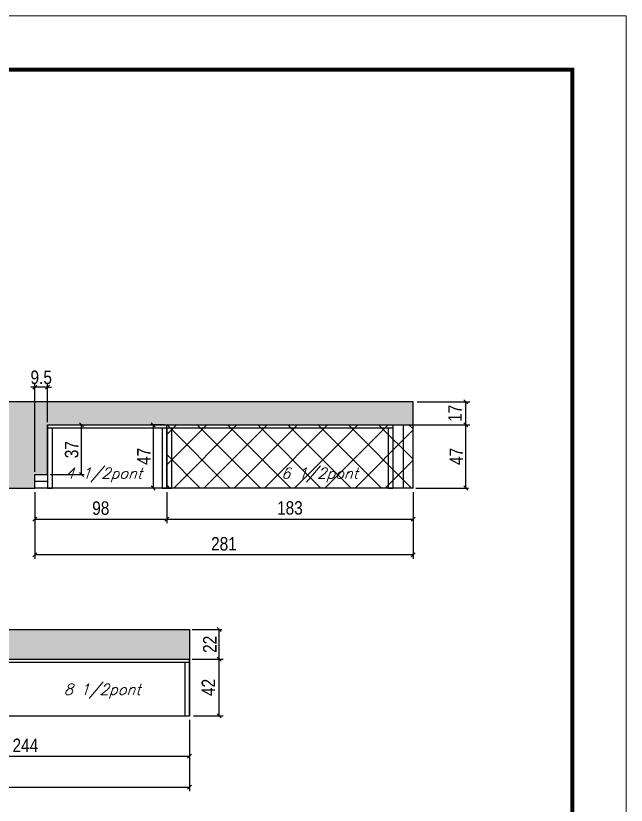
# Model space of a CAD drawing. Extents: x -3394 to 16474, y -5031 to 14397.
# Drawn here: x 6889 to 7342, y 4621 to 5208 of the extents above; entities that cross this region are included whole.
import ezdxf

# ---------------------------------------------------------------- set-up
doc = ezdxf.new("R2010")
doc.units = 0
doc.linetypes.add('DASHED', pattern=[0.75, 0.5, -0.25])
doc.layers.get('0').update_dxf_attribs({"linetype": 'CONTINUOUS'})
doc.layers.get('Defpoints').update_dxf_attribs({"linetype": 'CONTINUOUS'})
for name, color, linetype in [('COTA', 241, 'CONTINUOUS'), ('Painéis', 200, 'CONTINUOUS'), ('SARR_2.2x10', 60, 'CONTINUOUS'), ('SARR_2.2x7', 40, 'CONTINUOUS'), ('SARR_3.5x7', 81, 'CONTINUOUS'), ('texto', 7, 'CONTINUOUS')]:
    doc.layers.add(name, color=color, linetype=linetype)
for name, color, linetype, lineweight in [('Folhas', 255, 'CONTINUOUS', 9), ('Hachura', 251, 'CONTINUOUS', 9), ('SARRAFO DE PRESSAO', 251, 'DASHED', 9)]:
    doc.layers.add(name, color=color, linetype=linetype, lineweight=lineweight)
doc.styles.add('COTA TECNICA', font='techl___.ttf', dxfattribs={"height": 10})
doc.styles.add('ROMANS', font='romans.shx')
doc.dimstyles.new('PAINEL', dxfattribs={"dimtxt": 10, "dimasz": 3, "dimexe": 3, "dimexo": 3, "dimgap": 3, "dimtad": 1, "dimdec": 1, "dimzin": 12, "dimdsep": 46, "dimtxsty": 'COTA TECNICA', "dimblk1": 'OBLIQUE', "dimblk2": 'OBLIQUE', "dimsah": 1, "dimcen": 0.9, "dimclrd": 4, "dimclre": 4, "dimclrt": 240, "dimadec": 1, "dimazin": 3, "dimtfac": 1, "dimtdec": 1, "dimtmove": 0, "dimatfit": 3, "dimfxl": 1, "dimtolj": 1, "dimtzin": 12, "dimarcsym": 0})

# ---------------------------------------------------------------- blocks, each defined once
blk = doc.blocks.new('9999999999')
at = {"layer": 'Folhas'}
blk.add_lwpolyline([(98138.98, 34190.21), (99623.98, 34190.21), (99623.98, 35240.21), (98138.98, 35240.21)], close=True, dxfattribs=at)
at = {"layer": 'Folhas', "color": 30, "const_width": 3}
blk.add_lwpolyline([(98213.98, 34230.21), (99583.98, 34230.21), (99583.98, 35200.21), (98213.98, 35200.21)], close=True, dxfattribs=at)
blk = doc.blocks.new('_Oblique')
at = {"color": 0, "linetype": 'ByBlock', "lineweight": -2}
blk.add_line((-0.5, -0.5), (0.5, 0.5), dxfattribs=at)
blk = doc.blocks.new('*D779')
at = {"layer": 'COTA', "color": 4, "linetype": 'ByBlock', "lineweight": -2, "transparency": 16777216}
for p, q in [((6902.85, 4854.1), (6902.85, 4831.01)), ((7000.85, 4854.1), (7000.85, 4831.01)), ((6902.85, 4834.01), (7000.85, 4834.01))]:
    blk.add_line(p, q, dxfattribs=at)
at = {"layer": 'Defpoints', "color": 0, "linetype": 'ByBlock', "transparency": 16777216}
for p in [(6902.85, 4857.1), (7000.85, 4857.1), (7000.85, 4834.01)]:
    blk.add_point(p, dxfattribs=at)
at = {"layer": 'COTA', "color": 4, "linetype": 'ByBlock', "lineweight": -2, "transparency": 16777216, "xscale": 3, "yscale": 3, "zscale": 3, "rotation": 180}
blk.add_blockref('_Oblique', (6902.85, 4834.01), dxfattribs=at)
at = {"layer": 'COTA', "color": 4, "linetype": 'ByBlock', "lineweight": -2, "transparency": 16777216, "xscale": 3, "yscale": 3, "zscale": 3}
blk.add_blockref('_Oblique', (7000.85, 4834.01), dxfattribs=at)
at = {"layer": 'COTA', "color": 240, "linetype": 'ByBlock', "transparency": 16777216, "insert": (6951.85, 4842.11), "char_height": 10, "attachment_point": 5, "style": 'COTA TECNICA'}
blk.add_mtext('\\A1;98', dxfattribs=at)
blk = doc.blocks.new('*D780')
at = {"layer": 'COTA', "color": 4, "linetype": 'ByBlock', "lineweight": -2, "transparency": 16777216}
for p, q in [((7000.85, 4854.1), (7000.85, 4831.01)), ((7183.85, 4854.1), (7183.85, 4831.01)), ((7000.85, 4834.01), (7183.85, 4834.01))]:
    blk.add_line(p, q, dxfattribs=at)
at = {"layer": 'Defpoints', "color": 0, "linetype": 'ByBlock', "transparency": 16777216}
for p in [(7000.85, 4857.1), (7183.85, 4857.1), (7183.85, 4834.01)]:
    blk.add_point(p, dxfattribs=at)
at = {"layer": 'COTA', "color": 4, "linetype": 'ByBlock', "lineweight": -2, "transparency": 16777216, "xscale": 3, "yscale": 3, "zscale": 3, "rotation": 180}
blk.add_blockref('_Oblique', (7000.85, 4834.01), dxfattribs=at)
at = {"layer": 'COTA', "color": 4, "linetype": 'ByBlock', "lineweight": -2, "transparency": 16777216, "xscale": 3, "yscale": 3, "zscale": 3}
blk.add_blockref('_Oblique', (7183.85, 4834.01), dxfattribs=at)
at = {"layer": 'COTA', "color": 240, "linetype": 'ByBlock', "transparency": 16777216, "insert": (7092.35, 4842.25), "char_height": 10, "attachment_point": 5, "style": 'COTA TECNICA'}
blk.add_mtext('\\A1;183', dxfattribs=at)
blk = doc.blocks.new('*D783')
at = {"layer": 'COTA', "color": 4, "lineweight": -2, "transparency": 16777216}
for p, q in [((7186.85, 4921.1), (7226.02, 4921.1)), ((7223.02, 4904.1), (7223.02, 4921.1)), ((7177.35, 4904.1), (7226.02, 4904.1))]:
    blk.add_line(p, q, dxfattribs=at)
at = {"layer": 'Defpoints', "color": 0, "transparency": 16777216}
for p in [(7183.85, 4921.1), (7223.02, 4921.1), (7174.35, 4904.1)]:
    blk.add_point(p, dxfattribs=at)
at = {"layer": 'COTA', "color": 4, "lineweight": -2, "transparency": 16777216, "xscale": 3, "yscale": 3, "zscale": 3}
for p, rotation in [((7223.02, 4921.1), 90), ((7223.02, 4904.1), 270)]:
    blk.add_blockref('_Oblique', p, dxfattribs=dict(at, rotation=rotation))
at = {"layer": 'COTA', "color": 240, "transparency": 16777216, "insert": (7214.95, 4912.6), "char_height": 10, "attachment_point": 5, "rotation": 90, "style": 'COTA TECNICA'}
blk.add_mtext('\\A1;17', dxfattribs=at)
blk = doc.blocks.new('*D784')
at = {"layer": 'COTA', "color": 4, "lineweight": -2, "transparency": 16777216}
for p, q in [((6902.85, 4854.1), (6902.85, 4804.51)), ((7183.85, 4854.1), (7183.85, 4804.51)), ((7183.85, 4807.51), (6902.85, 4807.51))]:
    blk.add_line(p, q, dxfattribs=at)
at = {"layer": 'Defpoints', "color": 0, "transparency": 16777216}
for p in [(6902.85, 4857.1), (7183.85, 4857.1), (6902.85, 4807.51)]:
    blk.add_point(p, dxfattribs=at)
at = {"layer": 'COTA', "color": 4, "lineweight": -2, "transparency": 16777216, "xscale": 3, "yscale": 3, "zscale": 3, "rotation": 180}
blk.add_blockref('_Oblique', (6902.85, 4807.51), dxfattribs=at)
at = {"layer": 'COTA', "color": 4, "lineweight": -2, "transparency": 16777216, "xscale": 3, "yscale": 3, "zscale": 3}
blk.add_blockref('_Oblique', (7183.85, 4807.51), dxfattribs=at)
at = {"layer": 'COTA', "color": 240, "transparency": 16777216, "insert": (7043.35, 4815.6), "char_height": 10, "attachment_point": 5, "style": 'COTA TECNICA'}
blk.add_mtext('\\A1;281', dxfattribs=at)
blk = doc.blocks.new('*D781')
at = {"layer": 'COTA', "color": 4, "linetype": 'Continuous', "lineweight": -2, "transparency": 16777216}
for p, q in [((7185.85, 4904.1), (7225.02, 4904.1)), ((7223.02, 4857.1), (7223.02, 4904.1)), ((7185.85, 4857.1), (7225.02, 4857.1))]:
    blk.add_line(p, q, dxfattribs=at)
at = {"layer": 'Defpoints', "color": 0, "linetype": 'Continuous', "transparency": 16777216}
for p in [(7183.85, 4904.1), (7223.02, 4904.1), (7183.85, 4857.1)]:
    blk.add_point(p, dxfattribs=at)
at = {"layer": 'COTA', "color": 4, "linetype": 'Continuous', "lineweight": -2, "transparency": 16777216, "xscale": 3, "yscale": 3, "zscale": 3}
for p, rotation in [((7223.02, 4904.1), 90), ((7223.02, 4857.1), 270)]:
    blk.add_blockref('_Oblique', p, dxfattribs=dict(at, rotation=rotation))
at = {"layer": 'COTA', "color": 240, "linetype": 'Continuous', "transparency": 16777216, "insert": (7215.95, 4880.6), "char_height": 10, "attachment_point": 5, "rotation": 90, "style": 'COTA TECNICA'}
blk.add_mtext('\\A1;47', dxfattribs=at)
blk = doc.blocks.new('*D782')
at = {"layer": 'COTA', "color": 4, "linetype": 'Continuous', "lineweight": -2, "transparency": 16777216}
for p, q in [((6902.85, 4869.1), (6902.85, 4934.12)), ((6912.35, 4906.1), (6912.35, 4934.12)), ((6902.85, 4932.12), (6899.85, 4932.12)), ((6912.35, 4932.12), (6902.85, 4932.12)), ((6912.35, 4932.12), (6915.35, 4932.12))]:
    blk.add_line(p, q, dxfattribs=at)
at = {"layer": 'Defpoints', "color": 0, "linetype": 'Continuous', "transparency": 16777216}
for p in [(6902.85, 4932.12), (6912.35, 4904.1), (6902.85, 4867.1)]:
    blk.add_point(p, dxfattribs=at)
at = {"layer": 'COTA', "color": 4, "linetype": 'Continuous', "lineweight": -2, "transparency": 16777216, "xscale": 3, "yscale": 3, "zscale": 3}
blk.add_blockref('_Oblique', (6902.85, 4932.12), dxfattribs=at)
at = {"layer": 'COTA', "color": 4, "linetype": 'Continuous', "lineweight": -2, "transparency": 16777216, "xscale": 3, "yscale": 3, "zscale": 3, "rotation": 180}
blk.add_blockref('_Oblique', (6912.35, 4932.12), dxfattribs=at)
at = {"layer": 'COTA', "color": 240, "linetype": 'Continuous', "transparency": 16777216, "insert": (6907.6, 4939.26), "char_height": 10, "attachment_point": 5, "style": 'COTA TECNICA'}
blk.add_mtext('\\A1;9.5', dxfattribs=at)
blk = doc.blocks.new('*D785')
at = {"layer": 'COTA', "color": 4, "linetype": 'Continuous', "lineweight": -2, "transparency": 16777216}
for p, q in [((6998.85, 4904.1), (6988.86, 4904.1)), ((6990.86, 4904.1), (6990.86, 4857.1)), ((6998.85, 4857.1), (6988.86, 4857.1))]:
    blk.add_line(p, q, dxfattribs=at)
at = {"layer": 'Defpoints', "color": 0, "linetype": 'Continuous', "transparency": 16777216}
for p in [(7000.85, 4904.1), (6990.86, 4857.1), (7000.85, 4857.1)]:
    blk.add_point(p, dxfattribs=at)
at = {"layer": 'COTA', "color": 4, "linetype": 'Continuous', "lineweight": -2, "transparency": 16777216, "xscale": 3, "yscale": 3, "zscale": 3}
for p, rotation in [((6990.86, 4904.1), 90), ((6990.86, 4857.1), 270)]:
    blk.add_blockref('_Oblique', p, dxfattribs=dict(at, rotation=rotation))
at = {"layer": 'COTA', "color": 240, "linetype": 'Continuous', "transparency": 16777216, "insert": (6983.79, 4880.6), "char_height": 10, "attachment_point": 5, "rotation": 90, "style": 'COTA TECNICA'}
blk.add_mtext('\\A1;47', dxfattribs=at)
blk = doc.blocks.new('*D786')
at = {"layer": 'COTA', "color": 4, "linetype": 'Continuous', "lineweight": -2, "transparency": 16777216}
for p, q in [((6914.35, 4904.1), (6939.46, 4904.1)), ((6937.46, 4867.1), (6937.46, 4904.1)), ((6914.35, 4867.1), (6939.46, 4867.1))]:
    blk.add_line(p, q, dxfattribs=at)
at = {"layer": 'Defpoints', "color": 0, "linetype": 'Continuous', "transparency": 16777216}
for p in [(6912.35, 4904.1), (6937.46, 4904.1), (6912.35, 4867.1)]:
    blk.add_point(p, dxfattribs=at)
at = {"layer": 'COTA', "color": 4, "linetype": 'Continuous', "lineweight": -2, "transparency": 16777216, "xscale": 3, "yscale": 3, "zscale": 3}
for p, rotation in [((6937.46, 4904.1), 90), ((6937.46, 4867.1), 270)]:
    blk.add_blockref('_Oblique', p, dxfattribs=dict(at, rotation=rotation))
at = {"layer": 'COTA', "color": 240, "linetype": 'Continuous', "transparency": 16777216, "insert": (6930.24, 4885.6), "char_height": 10, "attachment_point": 5, "rotation": 90, "style": 'COTA TECNICA'}
blk.add_mtext('\\A1;37', dxfattribs=at)
blk = doc.blocks.new('*D788')
at = {"layer": 'COTA', "color": 4, "linetype": 'ByBlock', "lineweight": -2, "transparency": 16777216}
for p, q in [((7020.85, 4729.94), (7042.85, 4729.94)), ((7039.85, 4687.94), (7039.85, 4729.94)), ((7020.85, 4687.94), (7042.85, 4687.94))]:
    blk.add_line(p, q, dxfattribs=at)
at = {"layer": 'Defpoints', "color": 0, "linetype": 'ByBlock', "transparency": 16777216}
for p in [(7017.85, 4729.94), (7039.85, 4729.94), (7017.85, 4687.94)]:
    blk.add_point(p, dxfattribs=at)
at = {"layer": 'COTA', "color": 4, "linetype": 'ByBlock', "lineweight": -2, "transparency": 16777216, "xscale": 3, "yscale": 3, "zscale": 3}
for p, rotation in [((7039.85, 4729.94), 90), ((7039.85, 4687.94), 270)]:
    blk.add_blockref('_Oblique', p, dxfattribs=dict(at, rotation=rotation))
at = {"layer": 'COTA', "color": 240, "linetype": 'ByBlock', "transparency": 16777216, "insert": (7031.77, 4708.94), "char_height": 10, "attachment_point": 5, "rotation": 90, "style": 'COTA TECNICA'}
blk.add_mtext('\\A1;42', dxfattribs=at)
blk = doc.blocks.new('*D791')
at = {"layer": 'COTA', "color": 4, "linetype": 'ByBlock', "lineweight": -2, "transparency": 16777216}
for p, q in [((6039.85, 4684.94), (6039.85, 4631.92)), ((7017.85, 4684.94), (7017.85, 4631.92)), ((6039.85, 4634.92), (7017.85, 4634.92))]:
    blk.add_line(p, q, dxfattribs=at)
at = {"layer": 'Defpoints', "color": 0, "linetype": 'ByBlock', "transparency": 16777216}
for p in [(6039.85, 4687.94), (7017.85, 4687.94), (7017.85, 4634.92)]:
    blk.add_point(p, dxfattribs=at)
at = {"layer": 'COTA', "color": 4, "linetype": 'ByBlock', "lineweight": -2, "transparency": 16777216, "xscale": 3, "yscale": 3, "zscale": 3, "rotation": 180}
blk.add_blockref('_Oblique', (6039.85, 4634.92), dxfattribs=at)
at = {"layer": 'COTA', "color": 4, "linetype": 'ByBlock', "lineweight": -2, "transparency": 16777216, "xscale": 3, "yscale": 3, "zscale": 3}
blk.add_blockref('_Oblique', (7017.85, 4634.92), dxfattribs=at)
at = {"layer": 'COTA', "color": 240, "linetype": 'ByBlock', "transparency": 16777216, "insert": (6528.85, 4643.03), "char_height": 10, "attachment_point": 5, "style": 'COTA TECNICA'}
blk.add_mtext('\\A1;978', dxfattribs=at)
blk = doc.blocks.new('*D792')
at = {"layer": 'COTA', "color": 4, "linetype": 'ByBlock', "lineweight": -2, "transparency": 16777216}
for p, q in [((6773.85, 4684.94), (6773.85, 4654.84)), ((7017.85, 4672.69), (7017.85, 4654.84)), ((6773.85, 4657.84), (7017.85, 4657.84))]:
    blk.add_line(p, q, dxfattribs=at)
at = {"layer": 'Defpoints', "color": 0, "linetype": 'ByBlock', "transparency": 16777216}
for p in [(6773.85, 4687.94), (7017.85, 4675.69), (7017.85, 4657.84)]:
    blk.add_point(p, dxfattribs=at)
at = {"layer": 'COTA', "color": 4, "linetype": 'ByBlock', "lineweight": -2, "transparency": 16777216, "xscale": 3, "yscale": 3, "zscale": 3, "rotation": 180}
blk.add_blockref('_Oblique', (6773.85, 4657.84), dxfattribs=at)
at = {"layer": 'COTA', "color": 4, "linetype": 'ByBlock', "lineweight": -2, "transparency": 16777216, "xscale": 3, "yscale": 3, "zscale": 3}
blk.add_blockref('_Oblique', (7017.85, 4657.84), dxfattribs=at)
at = {"layer": 'COTA', "color": 240, "linetype": 'ByBlock', "transparency": 16777216, "insert": (6895.85, 4665.91), "char_height": 10, "attachment_point": 5, "style": 'COTA TECNICA'}
blk.add_mtext('\\A1;244', dxfattribs=at)
blk = doc.blocks.new('*D802')
at = {"layer": 'COTA', "color": 4, "linetype": 'Continuous', "lineweight": -2, "transparency": 16777216}
for p, q in [((7019.85, 4751.94), (7041.85, 4751.94)), ((7039.85, 4729.94), (7039.85, 4751.94)), ((7019.85, 4729.94), (7041.85, 4729.94))]:
    blk.add_line(p, q, dxfattribs=at)
at = {"layer": 'Defpoints', "color": 0, "linetype": 'Continuous', "transparency": 16777216}
for p in [(7017.85, 4751.94), (7039.85, 4751.94), (7017.85, 4729.94)]:
    blk.add_point(p, dxfattribs=at)
at = {"layer": 'COTA', "color": 4, "linetype": 'Continuous', "lineweight": -2, "transparency": 16777216, "xscale": 3, "yscale": 3, "zscale": 3}
for p, rotation in [((7039.85, 4751.94), 90), ((7039.85, 4729.94), 270)]:
    blk.add_blockref('_Oblique', p, dxfattribs=dict(at, rotation=rotation))
at = {"layer": 'COTA', "color": 240, "linetype": 'Continuous', "transparency": 16777216, "insert": (7032.85, 4740.94), "char_height": 10, "attachment_point": 5, "rotation": 90, "style": 'COTA TECNICA'}
blk.add_mtext('\\A1;22', dxfattribs=at)

msp = doc.modelspace()

# ---------------------------------------------------------------- hatches: boundary and pattern name
at = {"layer": 'COTA', "linetype": 'Continuous'}
h = msp.add_hatch(dxfattribs=at)
h.set_pattern_fill('AR-CONC', color=256, scale=0.05)
h.set_pattern_definition([(50, (0, 994.159), (9.1092334, -0.796954), [0.9525, -10.4775]), (355, (0, 994.159), (-1.762171, 9.552842), [0.762, -8.382029]), (100.45144, (0.759, 994.093), (7.347062, 8.755888), [0.8095, -8.904512]), (46.1842, (0, 996.699), (13.553952, -2.102116), [1.42875, -15.71625]), (96.63556, (1.13, 996.524), (11.870207, 12.371306), [1.21425, -13.35678]), (351.18415, (0, 996.699), (11.870207, 12.371306), [1.142998, -12.572987]), (21, (1.27, 996.064), (7.5807196, -5.11326), [0.9525, -10.4775]), (326, (1.27, 996.064), (3.090101, 9.209398), [0.762, -8.382]), (71.45144, (1.902, 995.638), (10.670821, 4.096138), [0.8095, -8.904497]), (37.5, (0, 994.1592), (0.1544302, 4.227752), [0, -8.2804, 0, -8.509, 0, -8.41375]), (7.5, (0, 994.1592), (3.3409831, 5.0090287), [0, -4.8514, 0, -8.0899, 0, -3.20675]), (327.5, (-2.832, 994.1592), (6.7795298, -0.2864372), [0, -3.175, 0, -9.906, 0, -13.1445]), (317.5, (-4.102, 994.159), (7.406459, 1.2713246), [0, -4.1275, 0, -6.5786, 0, -9.3345])])
h.paths.add_polyline_path([(6912.35, 4904.1), (7183.85, 4904.1), (7183.85, 4921.1), (6438.13, 4921.1), (6438.13, 4904.1), (6864.63, 4904.1), (6864.63, 4867.1), (6874.13, 4867.1), (6874.13, 4857.1), (6902.85, 4857.1), (6902.85, 4867.1), (6912.35, 4867.1)])
h = msp.add_hatch(dxfattribs=at)
h.set_pattern_fill('AR-CONC', color=256, scale=0.05)
h.set_pattern_definition([(50, (0, 1035.7086), (9.1092334, -0.796954), [0.9525, -10.4775]), (355, (0, 1035.709), (-1.762171, 9.552842), [0.762, -8.382029]), (100.45144, (0.759, 1035.642), (7.347062, 8.755888), [0.8095, -8.904512]), (46.1842, (0, 1038.249), (13.553952, -2.102116), [1.42875, -15.71625]), (96.63556, (1.13, 1038.073), (11.870207, 12.371306), [1.21425, -13.35678]), (351.18415, (0, 1038.249), (11.870207, 12.371306), [1.142998, -12.572987]), (21, (1.27, 1037.6136), (7.5807196, -5.11326), [0.9525, -10.4775]), (326, (1.27, 1037.614), (3.090101, 9.209398), [0.762, -8.382]), (71.45144, (1.902, 1037.1875), (10.670821, 4.096138), [0.8095, -8.904497]), (37.5, (0, 1035.7086), (0.1544302, 4.227752), [0, -8.2804, 0, -8.509, 0, -8.41375]), (7.5, (0, 1035.7086), (3.340983, 5.0090287), [0, -4.8514, 0, -8.0899, 0, -3.20675]), (327.5, (-2.832, 1035.7086), (6.7795298, -0.2864372), [0, -3.175, 0, -9.906, 0, -13.1445]), (317.5, (-4.102, 1035.7086), (7.406459, 1.2713246), [0, -4.1275, 0, -6.5786, 0, -9.3345])])
h.paths.add_polyline_path([(6039.85, 4751.94), (6039.85, 4729.94), (7017.85, 4729.94), (7017.85, 4751.94)])
at = {"layer": 'Hachura', "linetype": 'ByBlock'}
h = msp.add_hatch(dxfattribs=at)
h.set_pattern_fill('ANSI37', color=256, scale=5)
h.set_pattern_definition([(45, (0, 994.16), (-11.22532, 11.22532), []), (135, (0, 994.16), (-11.22532, -11.22532), [])])
h.paths.add_polyline_path([(7000.85, 4904.1), (7000.85, 4857.1), (7183.85, 4857.1), (7183.85, 4904.1)])

# ---------------------------------------------------------------- linework, layer by layer
at = {"layer": 'COTA', "linetype": 'ByBlock'}
msp.add_line((7183.85, 4921.1), (6438.13, 4921.1), dxfattribs=at)
at = {"layer": 'COTA', "linetype": 'Continuous'}
for p, q in [((6874.13, 4857.1), (6902.85, 4857.1)), ((6039.85, 4751.94), (7017.85, 4751.94)), ((7017.85, 4751.94), (7017.85, 4729.94))]:
    msp.add_line(p, q, dxfattribs=at)
at = {"layer": 'Painéis', "linetype": 'Continuous'}
msp.add_line((7183.85, 4904.1), (7183.85, 4921.1), dxfattribs=at)
at = {"layer": 'Painéis', "linetype": 'ByBlock'}
for p, q in [((6912.35, 4904.1), (7183.85, 4904.1)), ((6912.35, 4867.1), (6912.35, 4904.1)), ((7000.85, 4857.1), (7000.85, 4904.1)), ((7183.85, 4857.1), (7183.85, 4904.1)), ((6902.85, 4867.1), (6912.35, 4867.1)), ((6902.85, 4857.1), (6902.85, 4867.1)), ((7183.85, 4857.1), (6902.85, 4857.1)), ((6039.85, 4729.94), (7017.85, 4729.94)), ((7017.85, 4687.94), (7017.85, 4729.94)), ((6039.85, 4687.94), (7017.85, 4687.94))]:
    msp.add_line(p, q, dxfattribs=at)
at = {"layer": 'SARR_2.2x10', "linetype": 'Continuous'}
msp.add_line((6902.85, 4862.1), (6912.35, 4862.1), dxfattribs=at)
at = {"layer": 'SARR_2.2x7', "linetype": 'Continuous'}
for p, q in [((7176.85, 4857.1), (7176.85, 4904.1)), ((6912.35, 4901.9), (7000.85, 4901.9)), ((7000.85, 4901.9), (7168.85, 4901.9)), ((6773.85, 4727.74), (7017.85, 4727.74))]:
    msp.add_line(p, q, dxfattribs=at)
at = {"layer": 'SARR_3.5x7'}
for p, q in [((6912.35, 4904.1), (6912.35, 4857.1)), ((7168.85, 4904.1), (7168.85, 4857.1)), ((6915.85, 4901.9), (6915.85, 4857.1)), ((6997.35, 4901.9), (6997.35, 4857.1)), ((7000.85, 4901.9), (7000.85, 4857.1)), ((7004.35, 4901.9), (7004.35, 4857.1)), ((7165.35, 4901.9), (7165.35, 4857.1)), ((6912.35, 4857.1), (6915.85, 4857.1)), ((6997.35, 4857.1), (7000.85, 4857.1)), ((7000.85, 4857.1), (7004.35, 4857.1)), ((7165.35, 4857.1), (7168.85, 4857.1)), ((7014.35, 4727.74), (7014.35, 4687.94)), ((7017.85, 4729.94), (7017.85, 4687.94)), ((7014.35, 4687.94), (7017.85, 4687.94))]:
    msp.add_line(p, q, dxfattribs=at)

# ---------------------------------------------------------------- block references
at = {"layer": 'SARRAFO DE PRESSAO', "color": 6, "linetype": 'ByBlock'}
msp.add_blockref('9999999999', (-92281.77, -30032.25), dxfattribs=at)

# ---------------------------------------------------------------- texts
at = {"layer": 'texto', "color": 2, "char_height": 8, "attachment_point": 5, "style": 'ROMANS'}
for s, insert in [('{\\Q19;\\C256;4 1/2pont}', (6954.03, 4866.79)), ('{\\Q19;\\C256;6 1/2pont}', (7114.41, 4866.79)), ('{\\Q19;\\C256;8 1/2pont}', (6952.85, 4706.16))]:
    msp.add_mtext(s, dxfattribs=dict(at, insert=insert))

# ---------------------------------------------------------------- dimensions: what is measured, and where the dimension line sits
at = {"layer": 'COTA', "linetype": 'Continuous'}
for base, p1, p2, angle, picture, middle in [((6902.85, 4932.12), (6912.35, 4904.1), (6902.85, 4867.1), 180, '*D782', (6907.6, 4939.26)), ((6937.46, 4904.1), (6912.35, 4867.1), (6912.35, 4904.1), 90, '*D786', (6930.24, 4885.6)), ((6990.86, 4857.1), (7000.85, 4904.1), (7000.85, 4857.1), 90, '*D785', (6983.79, 4880.6)), ((7223.02, 4904.1), (7183.85, 4857.1), (7183.85, 4904.1), 90, '*D781', (7215.95, 4880.6)), ((7039.85, 4751.94), (7017.85, 4729.94), (7017.85, 4751.94), 90, '*D802', (7032.85, 4740.94))]:
    dim = msp.add_linear_dim(base=base, p1=p1, p2=p2, angle=angle, dimstyle='PAINEL', override={"dimexe": 2, "dimexo": 2, "dimgap": 2, "dimadec": 8, "dimtix": 1, "dimatfit": 2, "dimldrblk": 'Oblique'}, dxfattribs=at)
    dim.commit()
    dim.dimension.update_dxf_attribs({"geometry": picture, "text_midpoint": middle})
at = {"layer": 'COTA'}
for base, p1, p2, angle, picture, middle in [((7223.02, 4921.1), (7174.35, 4904.1), (7183.85, 4921.1), 90, '*D783', (7214.95, 4912.6)), ((6902.85, 4807.51), (7183.85, 4857.1), (6902.85, 4857.1), 180, '*D784', (7043.35, 4815.6))]:
    dim = msp.add_linear_dim(base=base, p1=p1, p2=p2, angle=angle, dimstyle='PAINEL', dxfattribs=at)
    dim.commit()
    dim.dimension.update_dxf_attribs({"geometry": picture, "text_midpoint": middle})
at = {"layer": 'COTA', "linetype": 'ByBlock'}
for base, p1, p2, picture, middle in [((7000.85, 4834.01), (6902.85, 4857.1), (7000.85, 4857.1), '*D779', (6951.85, 4842.11)), ((7017.85, 4634.92), (6039.85, 4687.94), (7017.85, 4687.94), '*D791', (6528.85, 4643.03)), ((7017.85, 4657.84), (6773.85, 4687.94), (7017.85, 4675.69), '*D792', (6895.85, 4665.91))]:
    dim = msp.add_linear_dim(base=base, p1=p1, p2=p2, dimstyle='PAINEL', dxfattribs=at)
    dim.commit()
    dim.dimension.update_dxf_attribs({"geometry": picture, "text_midpoint": middle})
dim = msp.add_linear_dim(base=(7183.85, 4834.01), p1=(7000.85, 4857.1), p2=(7183.85, 4857.1), dimstyle='PAINEL', override={"dimtmove": 1}, dxfattribs=at)
dim.commit()
dim.dimension.update_dxf_attribs({"geometry": '*D780', "text_midpoint": (7092.35, 4842.25)})
dim = msp.add_linear_dim(base=(7039.85, 4729.94), p1=(7017.85, 4687.94), p2=(7017.85, 4729.94), angle=90, dimstyle='PAINEL', dxfattribs=at)
dim.commit()
dim.dimension.update_dxf_attribs({"geometry": '*D788', "text_midpoint": (7031.77, 4708.94)})

doc.saveas('drawing.dxf')
